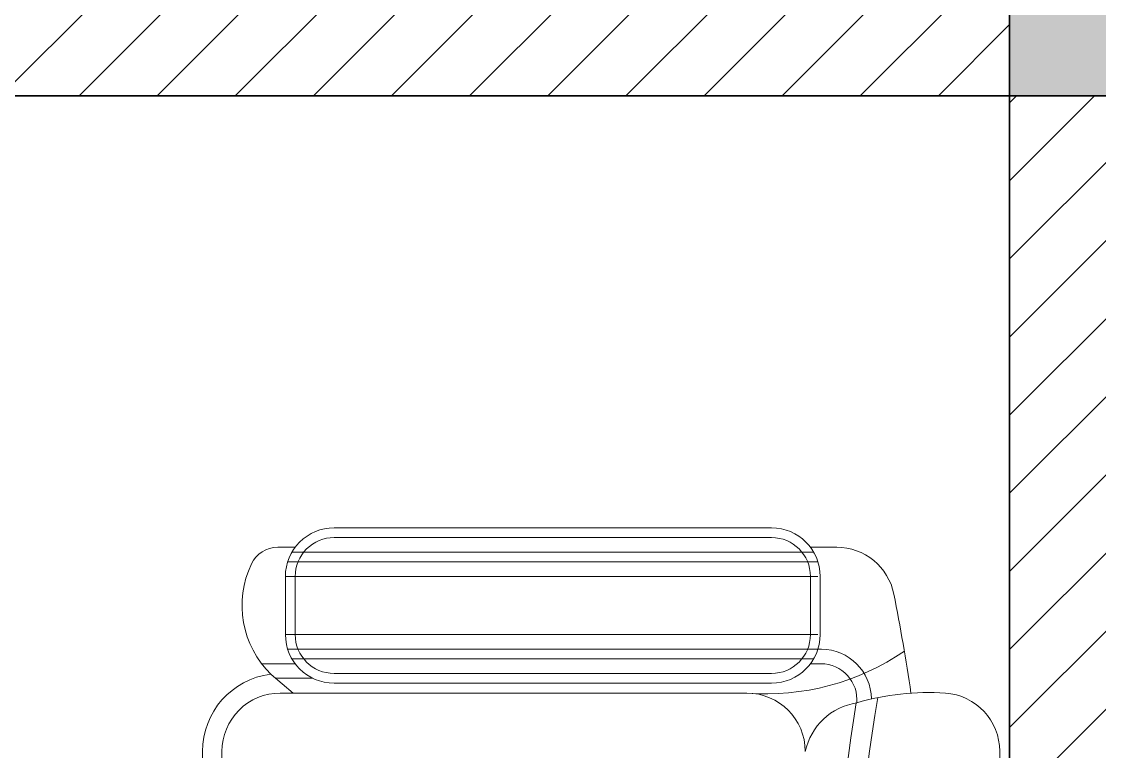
# Model space of a CAD drawing. Header units: inches. Extents: x 921646 to 2157952, y -92667 to 262089.
# Drawn here: x 2000700 to 2001676, y 204517 to 205178 of the extents above; entities that cross this region are included whole.
import ezdxf

# ---------------------------------------------------------------- set-up
doc = ezdxf.new("R2010")
doc.units = ezdxf.units.IN
doc.header["$MEASUREMENT"] = 0
for name, color, linetype, lineweight in [('01-WALL', 10, 'Continuous', 35), ('09-DIMOUT', 251, 'Continuous', 9), ('13-VATDUNG', 104, 'Continuous', 13)]:
    doc.layers.add(name, color=color, linetype=linetype, lineweight=lineweight)

# ---------------------------------------------------------------- blocks, each defined once
blk = doc.blocks.new('DDDD')
at = {"layer": '09-DIMOUT'}
h = blk.add_hatch(color=256, dxfattribs=at)
h.dxf.hatch_style = 1
h.paths.add_polyline_path([(1648737.57, 63343.11), (1649037.57, 63343.11), (1649037.57, 63543.11), (1648737.57, 63543.11)])
at = {"layer": '01-WALL'}
blk.add_lwpolyline([(1648737.57, 63343.11), (1649037.57, 63343.11), (1649037.57, 63543.11), (1648737.57, 63543.11)], close=True, dxfattribs=at)
blk = doc.blocks.new('luoi')
at = {"layer": '09-DIMOUT', "xscale": -1, "rotation": 180}
blk.add_blockref('DDDD', (97784.23, 192937.38), dxfattribs=at)
blk = doc.blocks.new('SSSSSSSSS')
at = {"layer": '13-VATDUNG'}
for p, q in [((1578508.7, 81948.4), (1578508.7, 80268.4)), ((1577688.7, 80748.6), (1577688.7, 80268.3)), ((1578488.7, 80748.4), (1578488.7, 80268.4)), ((1577948.7, 80208.4), (1578428.7, 80208.4)), ((1577948.7, 80208.4), (1578415.4, 80208.4)), ((1578438.2, 80189.4), (1578415.4, 80208.4)), ((1577923.4, 80198.2), (1578373.4, 80198.2)), ((1578395.2, 80193.2), (1578433.6, 80193.2)), ((1578395.2, 80193.2), (1578433.6, 80193.2)), ((1577923.4, 80188.2), (1578373.4, 80188.2)), ((1577872.3, 80178.2), (1577883.4, 80178.2)), ((1577872.3, 80178.2), (1577883.4, 80178.2)), ((1577880.1, 80173.2), (1578416.7, 80173.2)), ((1578413.4, 80178.2), (1578448, 80178.2)), ((1578413.4, 80178.2), (1578448, 80178.2)), ((1577872.3, 80163.2), (1577875.7, 80163.2)), ((1577872.3, 80163.2), (1577875.7, 80163.2)), ((1577875.7, 80163.2), (1578421.1, 80163.2)), ((1577873.4, 80148.2), (1577873.4, 80088.4)), ((1577875.7, 80148.2), (1578423.4, 80148.2)), ((1577883.4, 80148.2), (1577883.4, 80088.4)), ((1578413.4, 80148.2), (1578413.4, 80088.4)), ((1578423.4, 80148.2), (1578423.4, 80088.4)), ((1578423.4, 80088.4), (1577875.7, 80088.4)), ((1578421.1, 80073.4), (1577875.7, 80073.4)), ((1577883.4, 80058.4), (1577856.4, 80058.4)), ((1578416.7, 80063.4), (1577880.1, 80063.4)), ((1578431.3, 80058.4), (1578413.4, 80058.4)), ((1577923.4, 80048.4), (1578373.4, 80048.4)), ((1578373.4, 80038.4), (1577923.4, 80038.4))]:
    blk.add_line(p, q, dxfattribs=at)
for centre, radius, start, end in [((1576056.6, 80508.4), 1782.2, 350.4594, 9.5406), ((1576027.3, 80508.4), 1832.2, 350.8958, 9.1042), ((1577748.7, 80268.3), 60, 180, 266.1275), ((1577826.3, 80281.5), 63.7, 278.4737, 348.1933), ((1577948.7, 80268.4), 60, 180, 270), ((1578428.7, 80268.4), 60, 270, 0), ((1578428.7, 80268.4), 80, 277.063, 0), ((1577762.2, 80467.7), 259.9, 266.1275, 286.4266), ((1577872.7, 80215.3), 52.1, 180.9194, 269.4053), ((1577872.7, 80215.3), 37.1, 175.1571, 269.4053), ((1579807.9, 80508.4), 2050, 188.4151, 191.302), ((1577929.2, 79956), 253.2, 85.5854, 124.2393), ((1577923.4, 80148.2), 50, 90, 180), ((1578373.4, 80148.2), 50, 0, 90), ((1577923.4, 80148.2), 40, 90, 180), ((1578373.4, 80148.2), 40, 0, 90), ((1578368.4, 80118.3), 99.6, 334.5921, 45.5106), ((1577856.4, 80118.4), 60, 191.302, 270), ((1577923.4, 80088.4), 50, 180, 270), ((1577923.4, 80088.4), 40, 180, 270), ((1578373.4, 80088.4), 50, 270, 0), ((1578373.4, 80088.4), 40, 270, 0), ((1578431.3, 80088.4), 30, 270, 334.5921)]:
    blk.add_arc(centre, radius, start, end, dxfattribs=at)
blk = doc.blocks.new('tuong t2')
at = {"layer": '09-DIMOUT'}
h = blk.add_hatch(dxfattribs=at)
h.set_pattern_fill('ANSI31', color=256, scale=400)
h.set_pattern_definition([(45, (-254796.685, -87721.633), (-35.355339, 35.355339), [])])
h.paths.add_polyline_path([(1739597.71, 112789.32), (1735697.71, 112789.32), (1735697.71, 112589.32), (1739597.71, 112589.32)])
h.paths.add_polyline_path([(1735397.71, 112789.32), (1733597.71, 112789.32), (1733597.71, 112589.32), (1735397.71, 112589.32)])
h.paths.add_polyline_path([(1735197.71, 113389.32), (1735097.71, 113389.32), (1735097.71, 112789.32), (1735197.71, 112789.32)])
h.paths.add_polyline_path([(1733397.71, 112789.32), (1731737.71, 112789.32), (1731737.71, 112589.32), (1733397.71, 112589.32)])
h.paths.add_polyline_path([(1733397.71, 115689.32), (1733197.71, 115689.32), (1733197.71, 115589.32), (1733397.71, 115589.32)])
h.paths.add_polyline_path([(1735197.71, 115889.32), (1735247.71, 115889.32), (1735247.71, 115989.32), (1735097.71, 115989.32), (1735097.71, 115689.32), (1733397.71, 115689.32), (1733397.71, 115589.32), (1735097.71, 115589.32), (1735097.71, 115189.32), (1735197.71, 115189.32)])
h.paths.add_polyline_path([(1733397.71, 117389.32), (1733397.71, 117589.32), (1733197.71, 117589.32), (1733197.71, 117389.32), (1733397.71, 117389.32)])
h.paths.add_polyline_path([(1735397.71, 117589.32), (1733597.71, 117589.32), (1733597.71, 117389.32), (1735197.71, 117389.32), (1735397.71, 117389.32)])
h.paths.add_polyline_path([(1739797.71, 115989.32), (1737477.71, 115989.32), (1737477.71, 116089.32), (1737377.71, 116089.32), (1737377.71, 115989.32), (1736047.71, 115989.32), (1736047.71, 115889.32), (1739297.71, 115889.32), (1739297.71, 115739.32), (1739397.71, 115739.32), (1739397.71, 115889.32), (1739797.71, 115889.32)])
h.paths.add_polyline_path([(1737477.71, 117389.32), (1737377.71, 117389.32), (1737377.71, 116789.32), (1737477.71, 116789.32)])
h.paths.add_polyline_path([(1739897.71, 117389.32), (1739797.71, 117389.32), (1739797.71, 115989.32), (1739797.71, 115739.32), (1739897.71, 115739.32)])
h.paths.add_polyline_path([(1739797.71, 117259.32), (1739397.71, 117259.32), (1739397.71, 117389.32), (1739297.71, 117389.32), (1739297.71, 117159.32), (1739797.71, 117159.32)])
h.paths.add_polyline_path([(1739397.71, 114839.32), (1739297.71, 114839.32), (1739297.71, 114289.32), (1739797.71, 114289.32), (1739797.71, 114389.32), (1739397.71, 114389.32)])
h.paths.add_polyline_path([(1743197.71, 112789.32), (1743197.71, 112889.32), (1743097.71, 112889.32), (1743097.71, 112789.32), (1743017.71, 112789.32), (1743017.71, 112875.09), (1742987.19, 112889.32), (1742477.71, 112889.32), (1742477.71, 112789.32), (1742397.71, 112789.32), (1742397.71, 112889.32), (1742297.71, 112889.32), (1742297.71, 112789.32), (1739897.71, 112789.32), (1739897.71, 112589.32), (1743197.71, 112589.32)])
h.paths.add_polyline_path([(1743197.71, 117589.32), (1739897.71, 117589.32), (1739897.71, 117389.32), (1743197.71, 117389.32)])
h.paths.add_polyline_path([(1746797.71, 117589.32), (1743497.71, 117589.32), (1743497.71, 117389.32), (1746797.71, 117389.32)])
h.paths.add_polyline_path([(1746797.71, 112789.32), (1743497.71, 112789.32), (1743497.71, 112589.32), (1746797.71, 112589.32)])
h.paths.add_polyline_path([(1751597.71, 112739.32), (1751547.71, 112739.32), (1751547.71, 113189.32), (1751697.71, 113189.32), (1751697.71, 113289.32), (1751447.71, 113289.32), (1751447.71, 112739.32), (1748547.71, 112739.32), (1748547.71, 113289.32), (1748447.71, 113289.32), (1748447.71, 112789.32), (1747097.71, 112789.32), (1747097.71, 112589.32), (1751597.71, 112589.32)])
h.paths.add_polyline_path([(1751897.71, 114189.32), (1751547.71, 114189.32), (1751547.71, 114089.32), (1751697.71, 114089.32), (1751697.71, 113602.09), (1751897.71, 113602.09)])
h.paths.add_polyline_path([(1751897.71, 113602.09), (1751697.71, 113602.09), (1751697.71, 113289.32), (1751697.71, 112789.32), (1751897.71, 112789.32)])
h.paths.add_polyline_path([(1751047.71, 114189.32), (1750697.71, 114189.32), (1750697.71, 114689.32), (1750597.71, 114689.32), (1750597.71, 114189.32), (1747897.71, 114189.32), (1747897.71, 114089.32), (1748447.71, 114089.32), (1748447.71, 113989.32), (1748547.71, 113989.32), (1748547.71, 114089.32), (1751047.71, 114089.32)])
h.paths.add_polyline_path([(1746897.71, 117389.32), (1746797.71, 117389.32), (1746797.71, 114089.32), (1746897.71, 114089.32)])
h.paths.add_polyline_path([(1746997.71, 114189.32), (1746897.71, 114189.32), (1746897.71, 114089.32), (1746997.71, 114089.32)])
h.paths.add_polyline_path([(1751597.71, 117589.32), (1750697.71, 117589.32), (1747097.71, 117589.32), (1747097.71, 117439.32), (1750597.71, 117439.32), (1750597.71, 116990.24), (1750597.71, 116889.32), (1750697.71, 116889.32), (1750697.71, 117389.32), (1751597.71, 117389.32)])
h.paths.add_polyline_path([(1751897.71, 117389.32), (1751797.71, 117389.32), (1751797.71, 114189.32), (1751897.71, 114189.32)])
h.paths.add_polyline_path([(1739597.71, 117439.32), (1739297.71, 117439.32), (1739297.71, 117389.32), (1739597.71, 117389.32)])
at = {"layer": '01-WALL'}
for p, q in [((1746860.46, 117389.32), (1739860.11, 117389.32)), ((1746797.71, 117389.32), (1746797.71, 114089.32))]:
    blk.add_line(p, q, dxfattribs=at)

msp = doc.modelspace()

# ---------------------------------------------------------------- block references
at = {"layer": '01-WALL'}
msp.add_blockref('luoi', (255072.6, 75716.68), dxfattribs=at)
at = {"layer": '09-DIMOUT', "xscale": 0.88, "yscale": 0.88, "zscale": 0.88, "rotation": 180}
msp.add_blockref('SSSSSSSSS', (3389951.58, 275153.59), dxfattribs=at)
at = {"layer": '13-VATDUNG'}
msp.add_blockref('tuong t2', (254796.69, 87721.63), dxfattribs=at)

doc.saveas('drawing.dxf')
